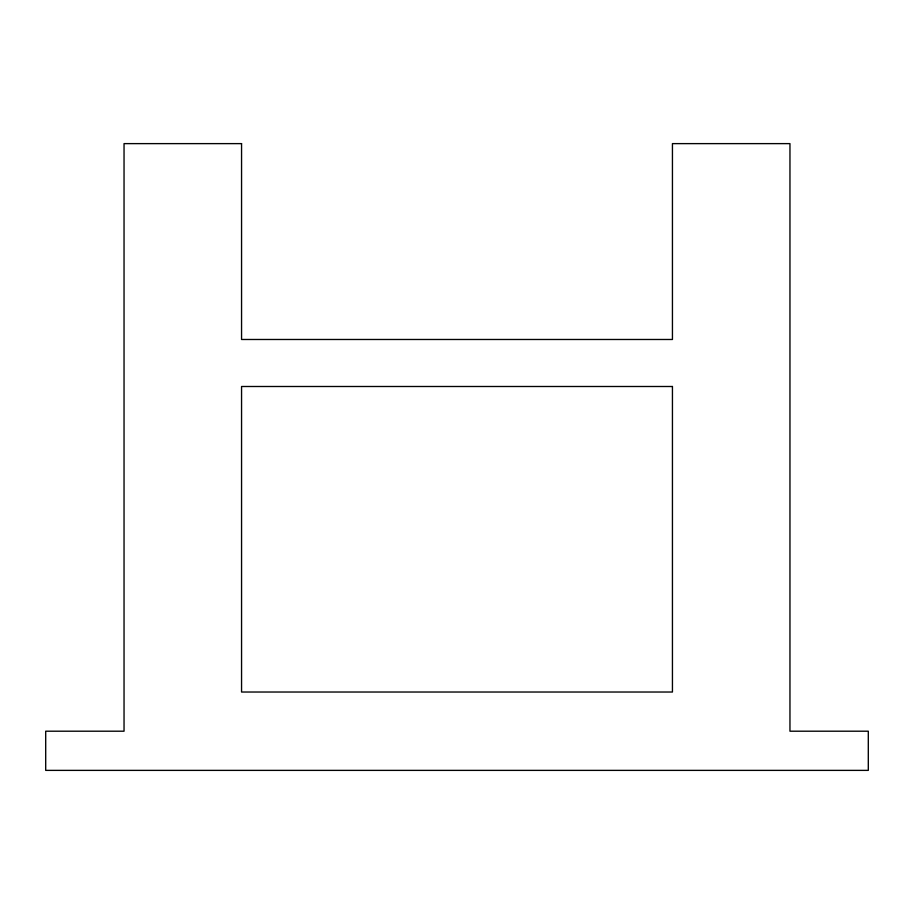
<?xml version="1.0" encoding="UTF-8"?>
<svg xmlns="http://www.w3.org/2000/svg" width="914" height="914" viewBox="0 0 914 914"><rect width="100%" height="100%" fill="white"/><g stroke="black" fill="none" stroke-linecap="round" stroke-linejoin="round"><path stroke-width="1.37" d="M241.559 143.624L124.041 143.624L124.041 731.2L45.7 731.2L45.7 770.376L868.3 770.376L868.3 731.2L789.959 731.2L789.959 143.624L672.441 143.624L672.441 339.482L241.559 339.482L241.559 143.624M672.441 386.496L241.559 386.496L241.559 692.024L672.441 692.024L672.441 386.496"/></g></svg>
